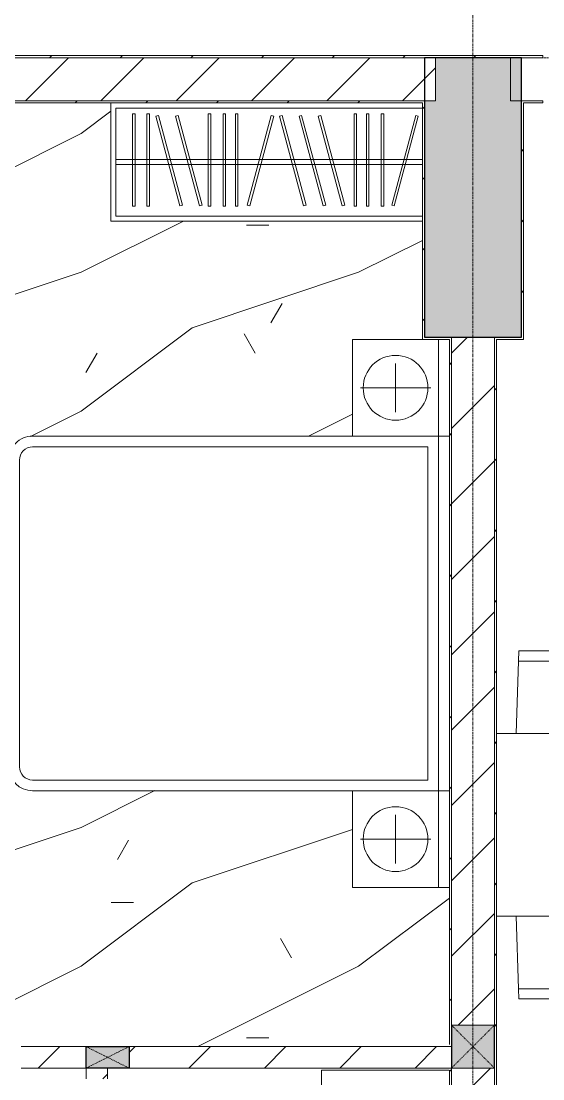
# Model space of a CAD drawing. Header units: millimetres. Extents: x 5121 to 246734, y -48180 to 129206.
# Drawn here: x 97851 to 100278, y 28787 to 33707 of the extents above; entities that cross this region are included whole.
import ezdxf

# ---------------------------------------------------------------- set-up
doc = ezdxf.new("R2010")
doc.units = ezdxf.units.MM
doc.linetypes.add('Dash', pattern=[6, 3, -3])
doc.linetypes.add('Grid Line', pattern=[22.225, 12.7, -3.175, 3.175, -3.175])
for name, color, linetype, lineweight in [('0-1', 7, 'Continuous', 5), ('A-FLOR-PATT-1', 9, 'Continuous', 9), ('A-WALL', 113, 'Continuous', 9), ('A-WALL-1', 250, 'Continuous', 18), ('A-WALL-2', 50, 'Continuous', 9), ('A-WALL-PATT-1', 9, 'Continuous', 9), ('A-WALL-PATT-2', 50, 'Continuous', 9), ('A-WALL-PATT-3', 111, 'Continuous', 9), ('G-IMPT-1', 254, 'Continuous', 9), ('I-FURN-1', 253, 'Continuous', 9), ('S-COLS', 52, 'Continuous', 9), ('S-COLS-1', 7, 'Continuous', 5), ('S-COLS-2', 10, 'Continuous', 25), ('S-COLS-3', 50, 'Continuous', 9), ('S-COLS-4', 253, 'Continuous', 9), ('S-COLS-5', 52, 'Continuous', 25), ('S-COLS-6', 52, 'Dash', 9), ('S-COLS-HDLN', 52, 'Dash', 9), ('S-COLS-HDLN-1', 50, 'Dash', 9), ('S-GRID-1', 1, 'Grid Line', 9)]:
    doc.layers.add(name, color=color, linetype=linetype, lineweight=lineweight)
pattern_1 = [(45, (0, 0), (-175.3625, 175.3625), [])]
pattern_2 = [(45, (0, 0), (-164.40233, 164.40233), [])]

# ---------------------------------------------------------------- blocks, each defined once
blk = doc.blocks.new('NCV_TKTC_KET CAU_rvt-1-TKCS_MB TỔNG THỂ TẦNG 1')
at = {"layer": 'S-COLS-1'}
blk.add_hatch(color=256, dxfattribs=at).paths.add_polyline_path([(99777.6, 32236.9), (100177.6, 32237), (100177.6, 33536.9), (99777.6, 33536.9), (99777.6, 33336.9), (99727.6, 33336.9), (99727.6, 32236.9), (99767.6, 32236.9)])
at = {"layer": 'S-COLS-2'}
for p, q in [((100177.6, 33536.9), (99727.6, 33536.9)), ((99727.6, 33536.9), (99727.6, 32236.9)), ((100177.6, 32236.9), (100177.6, 33536.9)), ((99727.6, 32236.9), (100177.6, 32236.9))]:
    blk.add_line(p, q, dxfattribs=at)
blk = doc.blocks.new('RES_BAN AN 1 - RES_BAN AN 1-851490-TKCS_MB TỔNG THỂ TẦNG 1')
at = {"layer": 'I-FURN-1'}
for p, q in [((-425, -11.8), (-425, -1275)), ((425, -1275), (425, -11.8)), ((-761.9, -113.5), (-809.6, -115.1)), ((-809.6, -115.1), (-809.6, -536.9)), ((-761.9, -113.5), (-425, -102.3)), ((-761.9, -538.5), (-761.9, -113.5)), ((-761.9, -538.5), (-761.9, -113.5)), ((-425, -102.3), (-425, -549.7)), ((425, -102.3), (425, -549.7)), ((761.9, -113.5), (425, -102.3)), ((761.9, -538.5), (761.9, -113.5)), ((761.9, -113.5), (761.9, -538.5)), ((809.6, -115.1), (761.9, -113.5)), ((809.6, -536.9), (809.6, -115.1)), ((-809.6, -536.9), (-761.9, -538.5)), ((-425, -549.7), (-761.9, -538.5)), ((425, -549.7), (761.9, -538.5)), ((761.9, -538.5), (809.6, -536.9)), ((-761.9, -743.8), (-425, -732.5)), ((-425, -732.5), (-425, -1180)), ((425, -732.5), (425, -1180)), ((761.9, -743.8), (425, -732.5)), ((-809.6, -745.3), (-761.9, -743.8)), ((-809.6, -1167.2), (-809.6, -745.3)), ((-761.9, -1168.8), (-761.9, -743.8)), ((-761.9, -743.8), (-761.9, -1168.8)), ((761.9, -743.8), (809.6, -745.3)), ((761.9, -1168.8), (761.9, -743.8)), ((761.9, -1168.8), (761.9, -743.8)), ((809.6, -745.3), (809.6, -1167.2)), ((-761.9, -1168.8), (-809.6, -1167.2)), ((-425, -1180), (-761.9, -1168.8)), ((425, -1180), (761.9, -1168.8)), ((809.6, -1167.2), (761.9, -1168.8)), ((-425, -1275), (425, -1275))]:
    blk.add_line(p, q, dxfattribs=at)
blk = doc.blocks.new('GIUONG NGU-2TAB-1600x2000 - GIUONG NGU-2TAB-1600x2000-851491-TKCS_MB TỔNG THỂ TẦNG 1')
at = {"layer": 'I-FURN-1'}
for p, q in [((569.6, 2050), (1997.1, 2050)), ((1997.1, 2050), (569.6, 2050)), ((1997.1, 2000), (569.6, 2000)), ((458.5, 50), (458.5, 1938.9)), ((458.5, 1938.9), (458.5, 50)), ((508.5, 1938.9), (508.5, 100)), ((2058.2, 100), (2058.2, 1938.9)), ((2108.2, 1938.9), (2108.2, 50)), ((2108.2, 50), (2108.2, 1938.9)), ((8.5, 50), (8.5, 450.3)), ((8.5, 450.3), (458.5, 450.3)), ((8.5, 450.3), (458.5, 450.3)), ((8.5, 50), (8.5, 450.3)), ((458.5, 450.3), (458.5, 50)), ((458.5, 450.3), (458.5, 50)), ((2108.2, 50), (2108.2, 450.3)), ((2108.2, 450.3), (2558.2, 450.3)), ((2108.2, 450.3), (2108.2, 50)), ((2558.2, 450.3), (2108.2, 450.3)), ((2558.2, 450.3), (2558.2, 50)), ((2558.2, 50), (2558.2, 450.3)), ((233.5, 86.8), (233.5, 413.5)), ((2333.2, 86.8), (2333.2, 413.5)), ((120.2, 250.2), (346.8, 250.2)), ((2446.5, 250.2), (2219.8, 250.2)), ((508.5, 100), (2058.2, 100)), ((458.5, 50), (8.5, 50)), ((8.5, 0), (8.5, 50)), ((8.5, 50), (458.5, 50)), ((458.5, 50), (8.5, 50)), ((2108.2, 50), (458.5, 50)), ((458.5, 50), (458.5, 0)), ((458.5, 0), (458.5, 50)), ((458.5, 50), (2108.2, 50)), ((458.5, 50), (2108.2, 50)), ((2558.2, 50), (2108.2, 50)), ((2108.2, 50), (2558.2, 50)), ((2108.2, 0), (2108.2, 50)), ((2108.2, 50), (2108.2, 0)), ((2108.2, 50), (2558.2, 50)), ((2558.2, 50), (2558.2, 0))]:
    blk.add_line(p, q, dxfattribs=at)
for centre in [(233.5, 250.2), (2333.2, 250.2)]:
    blk.add_circle(centre, 150.7, dxfattribs=at)
for centre, radius, start, end in [((569.6, 1938.9), 111.1, 90, 180), ((569.6, 1938.9), 111.1, 90, 180), ((1997.1, 1938.9), 111.1, 0, 90), ((1997.1, 1938.9), 111.1, 360, 90), ((569.6, 1938.9), 61.1, 90, 180), ((1997.1, 1938.9), 61.1, 360, 90)]:
    blk.add_arc(centre, radius, start, end, dxfattribs=at)
blk = doc.blocks.new('TU QUAN AO-SUITE ROOM_3 - TU QUAN AO-SUITE ROOM_3-V5-TKCS_MB TỔNG THỂ TẦNG 1')
at = {"layer": 'I-FURN-1'}
for p, q in [((-550, 1500), (0, 1500)), ((-550, 50), (-550, 1500)), ((0, 1500), (-550, 1500)), ((-550, 1500), (-550, 50)), ((-24, 1476), (-526, 1476)), ((-526, 1476), (-526, 600)), ((-526, 1476), (-526, 50)), ((-287, 576), (-287, 1476)), ((-263, 576), (-263, 1476)), ((-24, 49.8), (-24, 1476)), ((-480.1, 1386.9), (-480.1, 1398.9)), ((-480.1, 1398.9), (-50.1, 1398.9)), ((-480.1, 1386.9), (-480.1, 1398.9)), ((-50.1, 1386.9), (-480.1, 1386.9)), ((-50.1, 1398.9), (-50.1, 1386.9)), ((-480.1, 1320.5), (-480.1, 1332.5)), ((-480.1, 1332.5), (-50.1, 1332.5)), ((-480.1, 1320.5), (-480.1, 1332.5)), ((-50.1, 1332.5), (-50.1, 1320.5)), ((-50.1, 1320.5), (-480.1, 1320.5)), ((-478.3, 1178.1), (-61.3, 1289.9)), ((-61.3, 1289.9), (-58.2, 1278.3)), ((-58.2, 1278.3), (-475.2, 1166.5)), ((-478.3, 1086.9), (-61.3, 1198.6)), ((-58.2, 1187.1), (-475.2, 1075.3)), ((-61.3, 1198.6), (-58.2, 1187.1)), ((-475.2, 1166.5), (-478.3, 1178.1)), ((-475.2, 1075.3), (-478.3, 1086.9)), ((-480.1, 1035.3), (-480.1, 1047.3)), ((-480.1, 1047.3), (-50.1, 1047.3)), ((-480.1, 1035.3), (-480.1, 1047.3)), ((-50.1, 1035.3), (-480.1, 1035.3)), ((-50.1, 1047.3), (-50.1, 1035.3)), ((-480.1, 965.8), (-480.1, 977.8)), ((-480.1, 977.8), (-50.1, 977.8)), ((-480.1, 965.8), (-480.1, 977.8)), ((-50.1, 965.8), (-480.1, 965.8)), ((-50.1, 977.8), (-50.1, 965.8)), ((-480.1, 908.6), (-480.1, 920.6)), ((-480.1, 920.6), (-50.1, 920.6)), ((-480.1, 908.6), (-480.1, 920.6)), ((-50.1, 908.6), (-480.1, 908.6)), ((-50.1, 920.6), (-50.1, 908.6)), ((-475.2, 865.5), (-478.3, 853.9)), ((-478.3, 853.9), (-61.3, 742.1)), ((-58.2, 753.7), (-475.2, 865.5)), ((-61.3, 742.1), (-58.2, 753.7)), ((-478.3, 603.1), (-61.3, 714.9)), ((-58.2, 703.3), (-475.2, 591.5)), ((-61.3, 714.9), (-58.2, 703.3)), ((-526, 50), (-526, 600)), ((-478.3, 511.9), (-61.3, 623.6)), ((-475.2, 591.5), (-478.3, 603.1)), ((-58.2, 612.1), (-475.2, 500.3)), ((-61.3, 623.6), (-58.2, 612.1)), ((-550, 50), (-550, 576)), ((-287, 50), (-287, 576)), ((-263, 50), (-263, 576)), ((-478.3, 423.1), (-61.3, 534.9)), ((-475.2, 500.3), (-478.3, 511.9)), ((-58.2, 523.3), (-475.2, 411.5)), ((-61.3, 534.9), (-58.2, 523.3)), ((-475.2, 411.5), (-478.3, 423.1)), ((-480.1, 368.4), (-480.1, 356.4)), ((-50.1, 368.4), (-480.1, 368.4)), ((-480.1, 356.4), (-50.1, 356.4)), ((-50.1, 356.4), (-50.1, 368.4)), ((-480.1, 311.2), (-480.1, 299.2)), ((-50.1, 311.2), (-480.1, 311.2)), ((-480.1, 299.2), (-50.1, 299.2)), ((-50.1, 299.2), (-50.1, 311.2)), ((-480.1, 241.7), (-480.1, 229.7)), ((-50.1, 241.7), (-480.1, 241.7)), ((-480.1, 229.7), (-50.1, 229.7)), ((-50.1, 229.7), (-50.1, 241.7)), ((-475.2, 192.7), (-478.3, 181.1)), ((-478.3, 181.1), (-61.3, 69.4)), ((-58.2, 80.9), (-475.2, 192.7)), ((-61.3, 69.4), (-58.2, 80.9))]:
    blk.add_line(p, q, dxfattribs=at)
blk = doc.blocks.new('MAY GIAT - MAY GIAT_dwg-348053-TKCS_MB TỔNG THỂ TẦNG 1')
at = {"layer": 'G-IMPT-1', "flags": 128}
blk.add_lwpolyline([(5, 596.6), (5, 2.3), (605, 2.3), (605, 596.6)], dxfattribs=at)
blk = doc.blocks.new('MAY GIAT - MAY GIAT-401071-TKCS_MB TỔNG THỂ TẦNG 1')
at = {"layer": 'I-FURN-1'}
for p, q in [((5, -2.3), (605, -2.3)), ((5, -596.6), (5, -2.3)), ((605, -2.3), (605, -596.6))]:
    blk.add_line(p, q, dxfattribs=at)
at = {"extrusion": (0, 0, -1), "zscale": -1, "rotation": 180}
blk.add_blockref('MAY GIAT - MAY GIAT_dwg-348053-TKCS_MB TỔNG THỂ TẦNG 1', (0, 0), dxfattribs=at)
blk = doc.blocks.new('G1_SOF - BO TRU - 100x200-V75-TKCS_MB TỔNG THỂ TẦNG 1')
at = {"layer": 'S-COLS-3'}
blk.add_hatch(color=256, dxfattribs=at).paths.add_polyline_path([(-50, 0), (-49.6, -100), (50, -100), (50, 100), (-50, 98.4), (-50, 47)])
at = {"layer": 'S-COLS-2'}
for p, q in [((-50, 100), (50, 100)), ((-50, -100), (-50, 100)), ((50, 100), (50, -100)), ((50, -100), (-50, -100))]:
    blk.add_line(p, q, dxfattribs=at)
at = {"layer": 'S-COLS-HDLN-1'}
for p, q in [((50, -100), (-50, 100)), ((-50, -100), (50, 100))]:
    blk.add_line(p, q, dxfattribs=at)
blk = doc.blocks.new('NCV_TKTC_TANG 1_rvt-1-TKCS_MB TỔNG THỂ TẦNG 1')
at = {"layer": 'A-FLOR-PATT-1'}
h = blk.add_hatch(dxfattribs=at)
h.set_pattern_fill('FP_5', color=256, style=0, pattern_type=2)
h.set_pattern_definition([(0, (0, 0), (2519.68, 629.92), [103.937, -1785.823, 103.937, -1785.823, -10078.72]), (0, (0, 0), (2519.68, 629.92), [-3779.52, 103.937, -3675.583, 103.937, -1785.823, -4409.44]), (0, (0, 0), (2519.68, 629.92), [-9448.8, 103.937, -1155.903, 103.937, -3045.663]), (120, (944.9, 314.96), (-1805.3667, 1867.147), [103.937, -1785.823, 103.937, -11864.543]), (120, (944.9, 314.96), (-1805.3667, 1867.147), [-1993.697, -1785.823, 103.937, -3675.583, -6299.2]), (120, (944.9, 314.96), (-1805.3667, 1867.147), [-7559.04, 103.937, -1785.823, 103.937, -4305.503]), (120, (944.9, 314.96), (-1805.3667, 1867.147), [-9552.737, -1155.903, 103.937, -3045.663]), (240, (1259.84, 1574.8), (-714.3133, -2497.067), [103.937, -1785.823, 103.937, -11864.543]), (240, (1259.84, 1574.8), (-714.3133, -2497.067), [-1993.697, -1785.823, 103.937, -3675.583, -6299.2]), (240, (1259.84, 1574.8), (-714.3133, -2497.067), [-7559.04, 103.937, -1785.823, 103.937, -4305.503]), (240, (1259.84, 1574.8), (-714.3133, -2497.067), [-9552.737, -1155.903, 103.937, -3045.663])])
h.paths.add_polyline_path([(96990.5, 28936.9), (99842.6, 28936.9), (99842.6, 29677.1), (99392.2, 29677.1), (99392.2, 30127.1), (97890.9, 30128.8), (97866.2, 30134.5), (97848.1, 30142), (97825.1, 30159.7), (97807.5, 30182.7), (97796.4, 30209.5), (97792.6, 30238.2), (97792.6, 31665.7), (97796.4, 31694.4), (97807.5, 31721.2), (97825.1, 31744.2), (97848.1, 31761.9), (97874.9, 31773), (97903.7, 31776.8), (99392.2, 31776.8), (99392.2, 32226.8), (99717.6, 32226.9), (99717.6, 32776.9), (98267.6, 32776.9), (98267.6, 33326.9), (96862.6, 33326.9), (96862.6, 33236.9), (96852.6, 33236.9), (96853.1, 32436.9), (96862.6, 32436.9), (96862.6, 28936.9), (96950.5, 28936.9)])
h = blk.add_hatch(dxfattribs=at)
h.set_pattern_fill('FP_4', color=256, style=0, pattern_type=2)
h.set_pattern_definition([(216.87, (516.46, 1291.15), (3873.4454, 2582.3069), [645.575, -5810.175]), (206.565, (1291.15, 903.8), (-1291.1515, -1291.1492), [1443.55, -1443.55]), (198.435, (1291.15, 258.23), (-2582.2983, -1291.1527), [816.596, -3266.38])])
h.paths.add_polyline_path([(96990.5, 28936.9), (99842.6, 28936.9), (99842.6, 29677.1), (99392.2, 29677.1), (99392.2, 30127.1), (97890.9, 30128.8), (97866.2, 30134.5), (97848.1, 30142), (97825.1, 30159.7), (97807.5, 30182.7), (97796.4, 30209.5), (97792.6, 30238.2), (97792.6, 31665.7), (97796.4, 31694.4), (97807.5, 31721.2), (97825.1, 31744.2), (97848.1, 31761.9), (97874.9, 31773), (97903.7, 31776.8), (99392.2, 31776.8), (99392.2, 32226.8), (99717.6, 32226.9), (99717.6, 32776.9), (98267.6, 32776.9), (98267.6, 33326.9), (96862.6, 33326.9), (96862.6, 33236.9), (96852.6, 33236.9), (96853.1, 32436.9), (96862.6, 32436.9), (96862.6, 28936.9), (96950.5, 28936.9)])
at = {"layer": 'A-WALL-PATT-1'}
h = blk.add_hatch(dxfattribs=at)
h.set_pattern_fill('FP_2', color=256, style=0, pattern_type=2)
h.set_pattern_definition(pattern_1)
h.paths.add_polyline_path([(98958.5, 28836.9), (99852.6, 28836.9), (99852.6, 28936.9), (98352.6, 28936.9), (98352.6, 28836.9)])
h.paths.add_polyline_path([(97850.5, 28836.9), (98152.6, 28836.9), (98152.6, 28936.9), (97850.5, 28936.9), (97850.5, 28886.9)])
h.paths.add_polyline_path([(95254.4, 28836.9), (95850.9, 28836.9), (95850.9, 28936.9), (95052.6, 28936.9), (95052.6, 28836.9)])
h.paths.add_polyline_path([(96752.6, 28836.9), (96950.5, 28836.9), (96950.5, 28936.9), (96650.9, 28936.9), (96650.9, 28836.9)])
h = blk.add_hatch(dxfattribs=at)
h.set_pattern_fill('FP_2', color=256, style=0, pattern_type=2)
h.set_pattern_definition(pattern_1)
h.paths.add_polyline_path([(98152.6, 27836.9), (98252.6, 27836.9), (98252.6, 27886.9), (98152.6, 27886.9), (98152.6, 27866.3)])
h.paths.add_polyline_path([(98252.6, 28786.9), (98252.6, 28836.9), (98152.6, 28836.9), (98152.6, 28786.9), (98202.6, 28786.9)])
at = {"layer": 'A-WALL-PATT-2'}
h = blk.add_hatch(dxfattribs=at)
h.set_pattern_fill('FP_10', color=256, style=0, pattern_type=2)
h.set_pattern_definition(pattern_2)
h.paths.add_polyline_path([(97810.1, 33326.9), (99727.6, 33326.9), (99727.6, 33336.9), (96862.6, 33336.9), (96862.6, 33326.9), (97723.8, 33326.9)])
h = blk.add_hatch(dxfattribs=at)
h.set_pattern_fill('FP_10', color=256, style=0, pattern_type=2)
h.set_pattern_definition(pattern_2)
h.paths.add_polyline_path([(99718.9, 32226.9), (99727.6, 32226.9), (99727.6, 33326.9), (99717.6, 33326.9), (99717.6, 32226.9)])
h = blk.add_hatch(dxfattribs=at)
h.set_pattern_fill('FP_10', color=256, style=0, pattern_type=2)
h.set_pattern_definition(pattern_2)
h.paths.add_polyline_path([(100177.6, 33326.9), (100277.6, 33326.9), (100277.6, 33336.9), (100177.6, 33336.9)])
h.paths.add_polyline_path([(103026.4, 33326.9), (103052.6, 33326.9), (103052.4, 33336.9), (101367.6, 33336.9), (101367.6, 33326.9), (102909.5, 33326.9)])
h = blk.add_hatch(dxfattribs=at)
h.set_pattern_fill('FP_10', color=256, style=0, pattern_type=2)
h.set_pattern_definition(pattern_2)
h.paths.add_polyline_path([(100187.6, 32236.9), (100187.6, 33326.9), (100177.6, 33326.9), (100177.6, 32236.9)])
h = blk.add_hatch(dxfattribs=at)
h.set_pattern_fill('FP_10', color=256, style=0, pattern_type=2)
h.set_pattern_definition(pattern_2)
h.paths.add_polyline_path([(99846.3, 28936.9), (99852.6, 28936.9), (99852.6, 32236.9), (99842.6, 32236.9), (99842.6, 28936.9)])
h = blk.add_hatch(dxfattribs=at)
h.set_pattern_fill('FP_10', color=256, style=0, pattern_type=2)
h.set_pattern_definition(pattern_2)
h.paths.add_polyline_path([(100052.6, 25546.9), (100062.6, 25546.9), (100062.6, 32236.9), (100052.6, 32236.9), (100052.6, 25564.5)])
h = blk.add_hatch(dxfattribs=at)
h.set_pattern_fill('FP_10', color=256, style=0, pattern_type=2)
h.set_pattern_definition(pattern_2)
h.paths.add_polyline_path([(99852.6, 25536.9), (99852.6, 28836.9), (99842.6, 28836.9), (99842.6, 25536.9)])
at = {"layer": 'A-WALL-1'}
for p, q in [((99727.6, 33336.9), (96862.6, 33336.9)), ((96862.6, 33326.9), (99717.6, 33326.9)), ((99717.6, 33326.9), (99717.6, 32226.9)), ((99727.6, 33326.9), (99727.6, 33336.9)), ((99727.6, 32236.9), (99727.6, 33326.9)), ((100277.6, 33336.9), (100177.6, 33336.9)), ((100177.6, 33336.9), (100177.6, 33326.9)), ((100177.6, 33326.9), (100177.6, 32236.9)), ((100187.6, 33326.9), (100277.6, 33326.9)), ((100187.6, 32236.9), (100187.6, 33326.9)), ((100277.6, 33326.9), (100277.6, 33336.9)), ((99842.6, 32236.9), (99727.6, 32236.9)), ((99852.6, 32236.9), (99842.6, 32236.9)), ((99852.6, 28936.9), (99852.6, 32236.9)), ((100062.6, 32236.9), (100052.6, 32236.9)), ((100052.6, 32236.9), (100052.6, 25546.9)), ((100177.6, 32236.9), (100062.6, 32236.9)), ((100187.6, 32226.9), (100187.6, 32236.9)), ((99717.6, 32226.9), (99727.6, 32226.9)), ((99727.6, 32226.9), (99842.6, 32226.9)), ((99842.6, 32226.9), (99842.6, 28946.9)), ((100062.6, 25546.9), (100062.6, 32226.9)), ((100062.6, 32226.9), (100187.6, 32226.9)), ((99852.6, 28936.9), (99842.6, 28936.9)), ((99842.6, 28936.9), (99852.6, 28936.9)), ((99852.6, 28836.9), (99852.6, 28936.9)), ((98152.6, 28836.9), (98152.6, 28826.9)), ((98252.6, 28826.9), (98252.6, 28836.9)), ((99842.6, 28836.9), (99852.6, 28836.9)), ((99852.6, 28836.9), (99842.6, 28836.9)), ((99852.6, 25536.9), (99852.6, 28836.9)), ((99842.6, 28826.9), (99842.6, 25546.9))]:
    blk.add_line(p, q, dxfattribs=at)
at = {"layer": 'A-WALL-2'}
for p, q in [((98152.6, 28936.9), (97850.5, 28936.9)), ((99842.6, 28936.9), (98352.6, 28936.9)), ((97850.5, 28836.9), (98152.6, 28836.9)), ((98352.6, 28836.9), (99842.6, 28836.9)), ((98152.6, 28826.9), (98152.6, 28786.9)), ((98252.6, 28786.9), (98252.6, 28826.9))]:
    blk.add_line(p, q, dxfattribs=at)
at = {"layer": 'I-FURN-1'}
for name, p, rotation in [('TU QUAN AO-SUITE ROOM_3 - TU QUAN AO-SUITE ROOM_3-V5-TKCS_MB TỔNG THỂ TẦNG 1', (99767.6, 33326.9), 90.00000000000001), ('GIUONG NGU-2TAB-1600x2000 - GIUONG NGU-2TAB-1600x2000-851491-TKCS_MB TỔNG THỂ TẦNG 1', (99842.6, 29668.6), 89.99999999999915), ('RES_BAN AN 1 - RES_BAN AN 1-851490-TKCS_MB TỔNG THỂ TẦNG 1', (100050.8, 29968.2), 89.99999999999955), ('MAY GIAT - MAY GIAT-401071-TKCS_MB TỔNG THỂ TẦNG 1', (99245.9, 28222), 89.9999999999998)]:
    blk.add_blockref(name, p, dxfattribs=dict(at, rotation=rotation))
at = {"layer": 'S-COLS-4', "rotation": 90.00000000000037}
blk.add_blockref('G1_SOF - BO TRU - 100x200-V75-TKCS_MB TỔNG THỂ TẦNG 1', (98252.6, 28886.9), dxfattribs=at)
blk = doc.blocks.new('G1_SOF - BO TRU - 200x200-3050151-TKCS_MB TỔNG THỂ TẦNG 1')
at = {"layer": 'S-COLS-HDLN'}
for p, q in [((-100, 100), (100, -100)), ((100, 100), (-100, -100))]:
    blk.add_line(p, q, dxfattribs=at)

msp = doc.modelspace()

# ---------------------------------------------------------------- hatches: boundary and pattern name
at = {"layer": 'A-WALL-PATT-3'}
h = msp.add_hatch(dxfattribs=at)
h.set_pattern_fill('FP_43', color=256, style=0, pattern_type=2)
h.set_pattern_definition(pattern_2)
h.paths.add_polyline_path([(104202.6, 33536.9), (104202.6, 33546.9), (101367.6, 33546.9), (101367.6, 33536.9), (103897.3, 33536.9)])
h.paths.add_polyline_path([(91577.6, 33536.9), (92077.6, 33536.9), (92075.4, 33546.9), (91427.6, 33546.9), (91427.6, 33536.9), (91550.3, 33536.9)])
h.paths.add_polyline_path([(83377.6, 33536.9), (84257.6, 33536.9), (84257.6, 33546.9), (83317.6, 33546.9), (83317.6, 33536.9), (83327.6, 33536.9)])
h.paths.add_polyline_path([(85247.6, 33536.9), (90337.6, 33536.9), (90337.6, 33546.9), (85247.6, 33546.9)])
h.paths.add_polyline_path([(100193.2, 33536.9), (100277.6, 33536.9), (100277.6, 33546.9), (93167.6, 33546.9), (93167.6, 33536.9), (100177.6, 33536.9)])
h = msp.add_hatch(dxfattribs=at)
h.set_pattern_fill('FP_1', color=256, style=0, pattern_type=2)
h.set_pattern_definition(pattern_1)
h.paths.add_polyline_path([(95902.6, 33336.9), (99777.6, 33336.9), (99777.6, 33536.9), (95052.4, 33536.9), (95052.4, 33336.9), (95871.8, 33336.9)])
h.paths.add_polyline_path([(92077.6, 33336.9), (92077.6, 33536.9), (91977.6, 33536.9), (91977.6, 33336.9)])
h.paths.add_polyline_path([(93167.6, 33336.9), (94852.4, 33336.9), (94852.4, 33536.9), (93167.6, 33536.9), (93167.6, 33376.9)])
h = msp.add_hatch(dxfattribs=at)
h.set_pattern_fill('FP_1', color=256, style=0, pattern_type=2)
h.set_pattern_definition(pattern_1)
h.paths.add_polyline_path([(107977.6, 33336.9), (107977.6, 33536.9), (104412.6, 33535.3), (104412.6, 33336.9), (107927.6, 33336.9)])
h.paths.add_polyline_path([(100177.6, 33336.9), (100277.6, 33336.9), (100277.6, 33536.9), (100177.6, 33536.9), (100177.6, 33403.6)])
h.paths.add_polyline_path([(102916.3, 33336.9), (104212.6, 33336.9), (104212.6, 33536.9), (101367.6, 33536.9), (101367.6, 33336.9), (102662.6, 33336.9)])
h = msp.add_hatch(dxfattribs=at)
h.set_pattern_fill('FP_1', color=256, style=0, pattern_type=2)
h.set_pattern_definition(pattern_1)
h.paths.add_polyline_path([(100047.7, 25536.9), (100052.6, 25536.9), (100052.6, 28836.9), (99852.6, 28836.9), (99852.6, 25536.9)])
h.paths.add_polyline_path([(100052.6, 29036.9), (100052.6, 32237), (99852.6, 32237), (99852.6, 29036.9), (100041.2, 29036.9)])
at = {"layer": 'S-COLS-1'}
msp.add_hatch(color=256, dxfattribs=at).paths.add_polyline_path([(100032.7, 28836.9), (100052.6, 28836.9), (100052.6, 29036.9), (99852.6, 29036.9), (99852.6, 28836.9), (99856.4, 28836.9)])

# ---------------------------------------------------------------- linework, layer by layer
at = {"layer": 'A-WALL'}
for p, q in [((99777.6, 33536.9), (95052.4, 33536.9)), ((95052.4, 33536.9), (99777.6, 33536.9)), ((100277.6, 33536.9), (100127.6, 33536.9)), ((100127.6, 33536.9), (100277.6, 33536.9)), ((99852.6, 29036.9), (100052.6, 29036.9)), ((100052.6, 28836.9), (99852.6, 28836.9))]:
    msp.add_line(p, q, dxfattribs=at)
at = {"layer": 'A-WALL-1'}
for p, q in [((100277.6, 33546.9), (93167.6, 33546.9)), ((99777.6, 33336.9), (99777.6, 33536.9)), ((99777.6, 33536.9), (100127.6, 33536.9)), ((100127.6, 33536.9), (100127.6, 33336.9)), ((100277.6, 33536.9), (100277.6, 33546.9)), ((95052.4, 33336.9), (99777.6, 33336.9)), ((100127.6, 33336.9), (100277.6, 33336.9)), ((100052.6, 32237), (99852.6, 32237)), ((99852.6, 32237), (99852.6, 29036.9)), ((100052.6, 29036.9), (100052.6, 32237)), ((99852.6, 28836.9), (99852.6, 25536.9)), ((100052.6, 25536.9), (100052.6, 28836.9))]:
    msp.add_line(p, q, dxfattribs=at)
at = {"layer": 'S-COLS'}
for p, q in [((100052.6, 29036.9), (99852.6, 29036.9)), ((99852.6, 28836.9), (100052.6, 28836.9))]:
    msp.add_line(p, q, dxfattribs=at)
at = {"layer": 'S-COLS-5'}
for p, q in [((99852.6, 29036.9), (99852.6, 28836.9)), ((100052.6, 28836.9), (100052.6, 29036.9))]:
    msp.add_line(p, q, dxfattribs=at)
at = {"layer": 'S-GRID-1'}
for p, q in [((99952.6, 23210.6), (99952.6, 78232.7)), ((125364.8, 33536.9), (35538.8, 33536.9))]:
    msp.add_line(p, q, dxfattribs=at)

# ---------------------------------------------------------------- block references
at = {"layer": '0-1'}
for name in ['NCV_TKTC_KET CAU_rvt-1-TKCS_MB TỔNG THỂ TẦNG 1', 'NCV_TKTC_TANG 1_rvt-1-TKCS_MB TỔNG THỂ TẦNG 1']:
    msp.add_blockref(name, (0, 0), dxfattribs=at)
at = {"layer": 'S-COLS-6'}
msp.add_blockref('G1_SOF - BO TRU - 200x200-3050151-TKCS_MB TỔNG THỂ TẦNG 1', (99952.6, 28936.9), dxfattribs=at)

doc.saveas('drawing.dxf')
